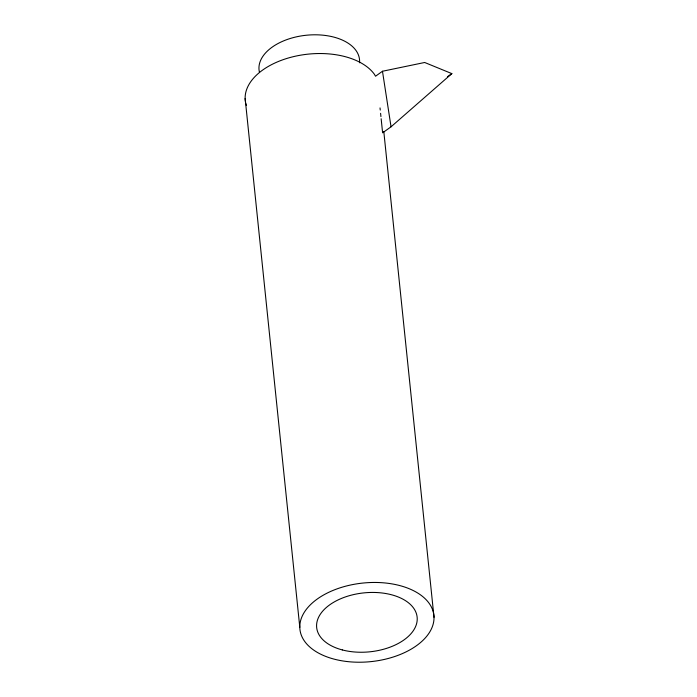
<?xml version="1.0" encoding="UTF-8"?>
<svg xmlns="http://www.w3.org/2000/svg" width="697" height="697" viewBox="0 0 697 697"><rect width="100%" height="100%" fill="white"/><g stroke="black" fill="none" stroke-linecap="round" stroke-linejoin="round"><path stroke-width="1.05" d="M381.154 118.751L382.609 132.831L391.043 126.81L451.856 73.612L424.673 62.486L382.479 71.251L375.544 76.217L374.298 74.143A67.339 39.485 -5.9 0 0 295.502 56.169A67.339 39.485 -5.9 0 0 245.571 102.424M447.457 76.748L451.856 73.612M382.479 71.251L391.043 126.81M383.812 131.611L434.004 617.281A67.339 39.485 -5.9 0 1 334.133 659.135A67.339 39.485 -5.9 0 1 332.574 590.612A67.339 39.485 -5.9 0 1 434.004 617.281M380.031 107.913L380.257 110.082M380.597 113.332L380.928 116.582M245.144 98.477L299.806 627.405M259.432 72.192A50.506 29.614 -5.9 0 1 307.02 35.172A50.506 29.614 -5.9 0 1 359.547 62.782M246.337 105.325A67.339 39.485 -5.9 0 1 245.788 103.391M342.323 649.935A50.506 29.614 -5.9 0 0 417.224 618.544A50.506 29.614 -5.9 0 0 341.155 598.549A50.506 29.614 -5.9 0 0 342.323 649.935"/></g></svg>
